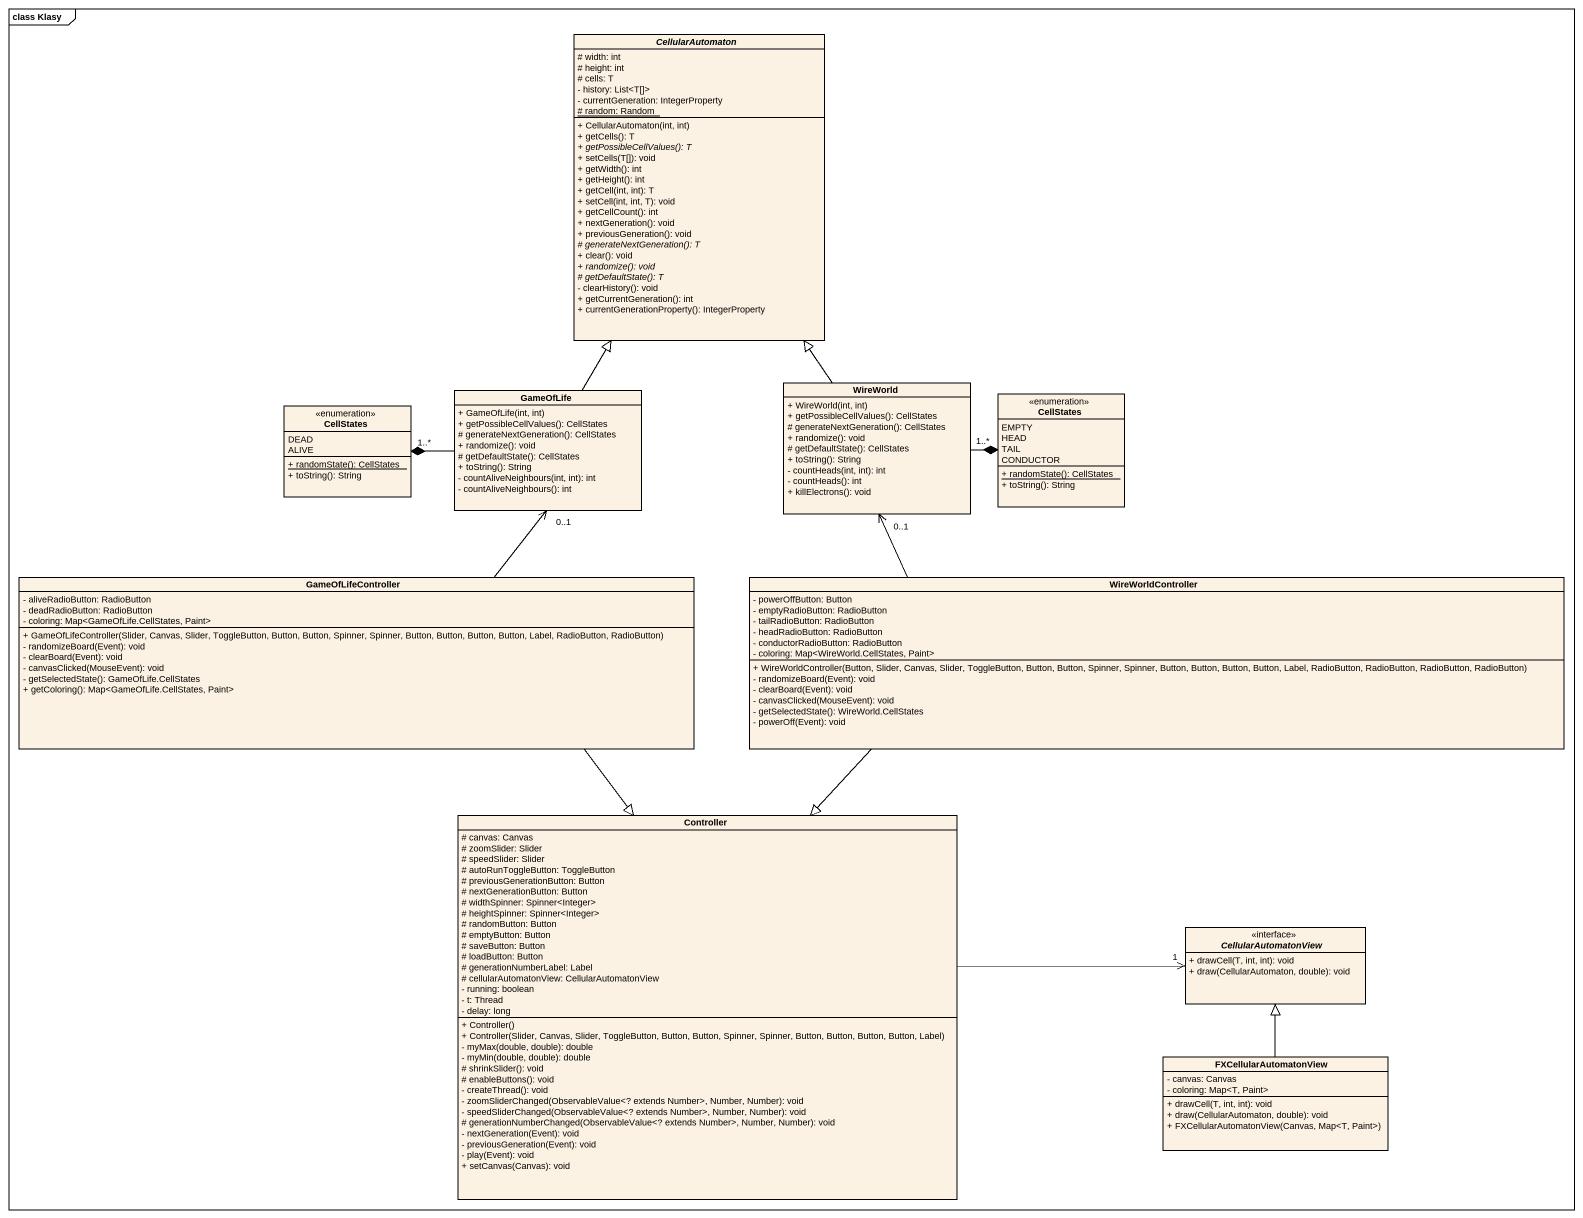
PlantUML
@startuml
mainframe class Klasy
hide circle
hide empty members
skinparam classAttributeIconSize 0
abstract class CellularAutomaton {
  # width: int
  # height: int
  # cells: T
  - history: List<T[]>
  - currentGeneration: IntegerProperty
  {static} # random: Random
  + CellularAutomaton(int, int)
  + getCells(): T
  {abstract} + getPossibleCellValues(): T
  + setCells(T[]): void
  + getWidth(): int
  + getHeight(): int
  + getCell(int, int): T
  + setCell(int, int, T): void
  + getCellCount(): int
  + nextGeneration(): void
  + previousGeneration(): void
  {abstract} # generateNextGeneration(): T
  + clear(): void
  {abstract} + randomize(): void
  {abstract} # getDefaultState(): T
  - clearHistory(): void
  + getCurrentGeneration(): int
  + currentGenerationProperty(): IntegerProperty
}
enum CellStates {
  DEAD
  ALIVE
  {static} + randomState(): CellStates
  + toString(): String
}
class GameOfLife {
  + GameOfLife(int, int)
  + getPossibleCellValues(): CellStates
  # generateNextGeneration(): CellStates
  + randomize(): void
  # getDefaultState(): CellStates
  + toString(): String
  - countAliveNeighbours(int, int): int
  - countAliveNeighbours(): int
}
class WireWorld {
  + WireWorld(int, int)
  + getPossibleCellValues(): CellStates
  # generateNextGeneration(): CellStates
  + randomize(): void
  # getDefaultState(): CellStates
  + toString(): String
  - countHeads(int, int): int
  - countHeads(): int
  + killElectrons(): void
}
enum "CellStates" as CellStates_2 {
  EMPTY
  HEAD
  TAIL
  CONDUCTOR
  {static} + randomState(): CellStates
  + toString(): String
}
class GameOfLifeController {
  - aliveRadioButton: RadioButton
  - deadRadioButton: RadioButton
  - coloring: Map<GameOfLife.CellStates, Paint>
  + GameOfLifeController(Slider, Canvas, Slider, ToggleButton, Button, Button, Spinner, Spinner, Button, Button, Button, Button, Label, RadioButton, RadioButton)
  - randomizeBoard(Event): void
  - clearBoard(Event): void
  - canvasClicked(MouseEvent): void
  - getSelectedState(): GameOfLife.CellStates
  + getColoring(): Map<GameOfLife.CellStates, Paint>
}
class WireWorldController {
  - powerOffButton: Button
  - emptyRadioButton: RadioButton
  - tailRadioButton: RadioButton
  - headRadioButton: RadioButton
  - conductorRadioButton: RadioButton
  - coloring: Map<WireWorld.CellStates, Paint>
  + WireWorldController(Button, Slider, Canvas, Slider, ToggleButton, Button, Button, Spinner, Spinner, Button, Button, Button, Button, Label, RadioButton, RadioButton, RadioButton, RadioButton)
  - randomizeBoard(Event): void
  - clearBoard(Event): void
  - canvasClicked(MouseEvent): void
  - getSelectedState(): WireWorld.CellStates
  - powerOff(Event): void
}
class Controller {
  # canvas: Canvas
  # zoomSlider: Slider
  # speedSlider: Slider
  # autoRunToggleButton: ToggleButton
  # previousGenerationButton: Button
  # nextGenerationButton: Button
  # widthSpinner: Spinner<Integer>
  # heightSpinner: Spinner<Integer>
  # randomButton: Button
  # emptyButton: Button
  # saveButton: Button
  # loadButton: Button
  # generationNumberLabel: Label
  # cellularAutomatonView: CellularAutomatonView
  - running: boolean
  - t: Thread
  - delay: long
  + Controller()
  + Controller(Slider, Canvas, Slider, ToggleButton, Button, Button, Spinner, Spinner, Button, Button, Button, Button, Label)
  - myMax(double, double): double
  - myMin(double, double): double
  # shrinkSlider(): void
  # enableButtons(): void
  - createThread(): void
  - zoomSliderChanged(ObservableValue<? extends Number>, Number, Number): void
  - speedSliderChanged(ObservableValue<? extends Number>, Number, Number): void
  # generationNumberChanged(ObservableValue<? extends Number>, Number, Number): void
  - nextGeneration(Event): void
  - previousGeneration(Event): void
  - play(Event): void
  + setCanvas(Canvas): void
}
interface CellularAutomatonView {
  + drawCell(T, int, int): void
  + draw(CellularAutomaton, double): void
}
class FXCellularAutomatonView {
  - canvas: Canvas
  - coloring: Map<T, Paint>
  + drawCell(T, int, int): void
  + draw(CellularAutomaton, double): void
  + FXCellularAutomatonView(Canvas, Map<T, Paint>)
}
GameOfLife -up-|> CellularAutomaton
GameOfLife -left-* "1..*" CellStates
WireWorld -up-|> CellularAutomaton
WireWorld -right-* "1..*" CellStates_2
GameOfLifeController -up-> "0..1" GameOfLife
GameOfLifeController --|> Controller
WireWorldController -up-> "0..1" WireWorld
WireWorldController --|> Controller
Controller -right-> "1" CellularAutomatonView
FXCellularAutomatonView -up-|> CellularAutomatonView
@enduml
